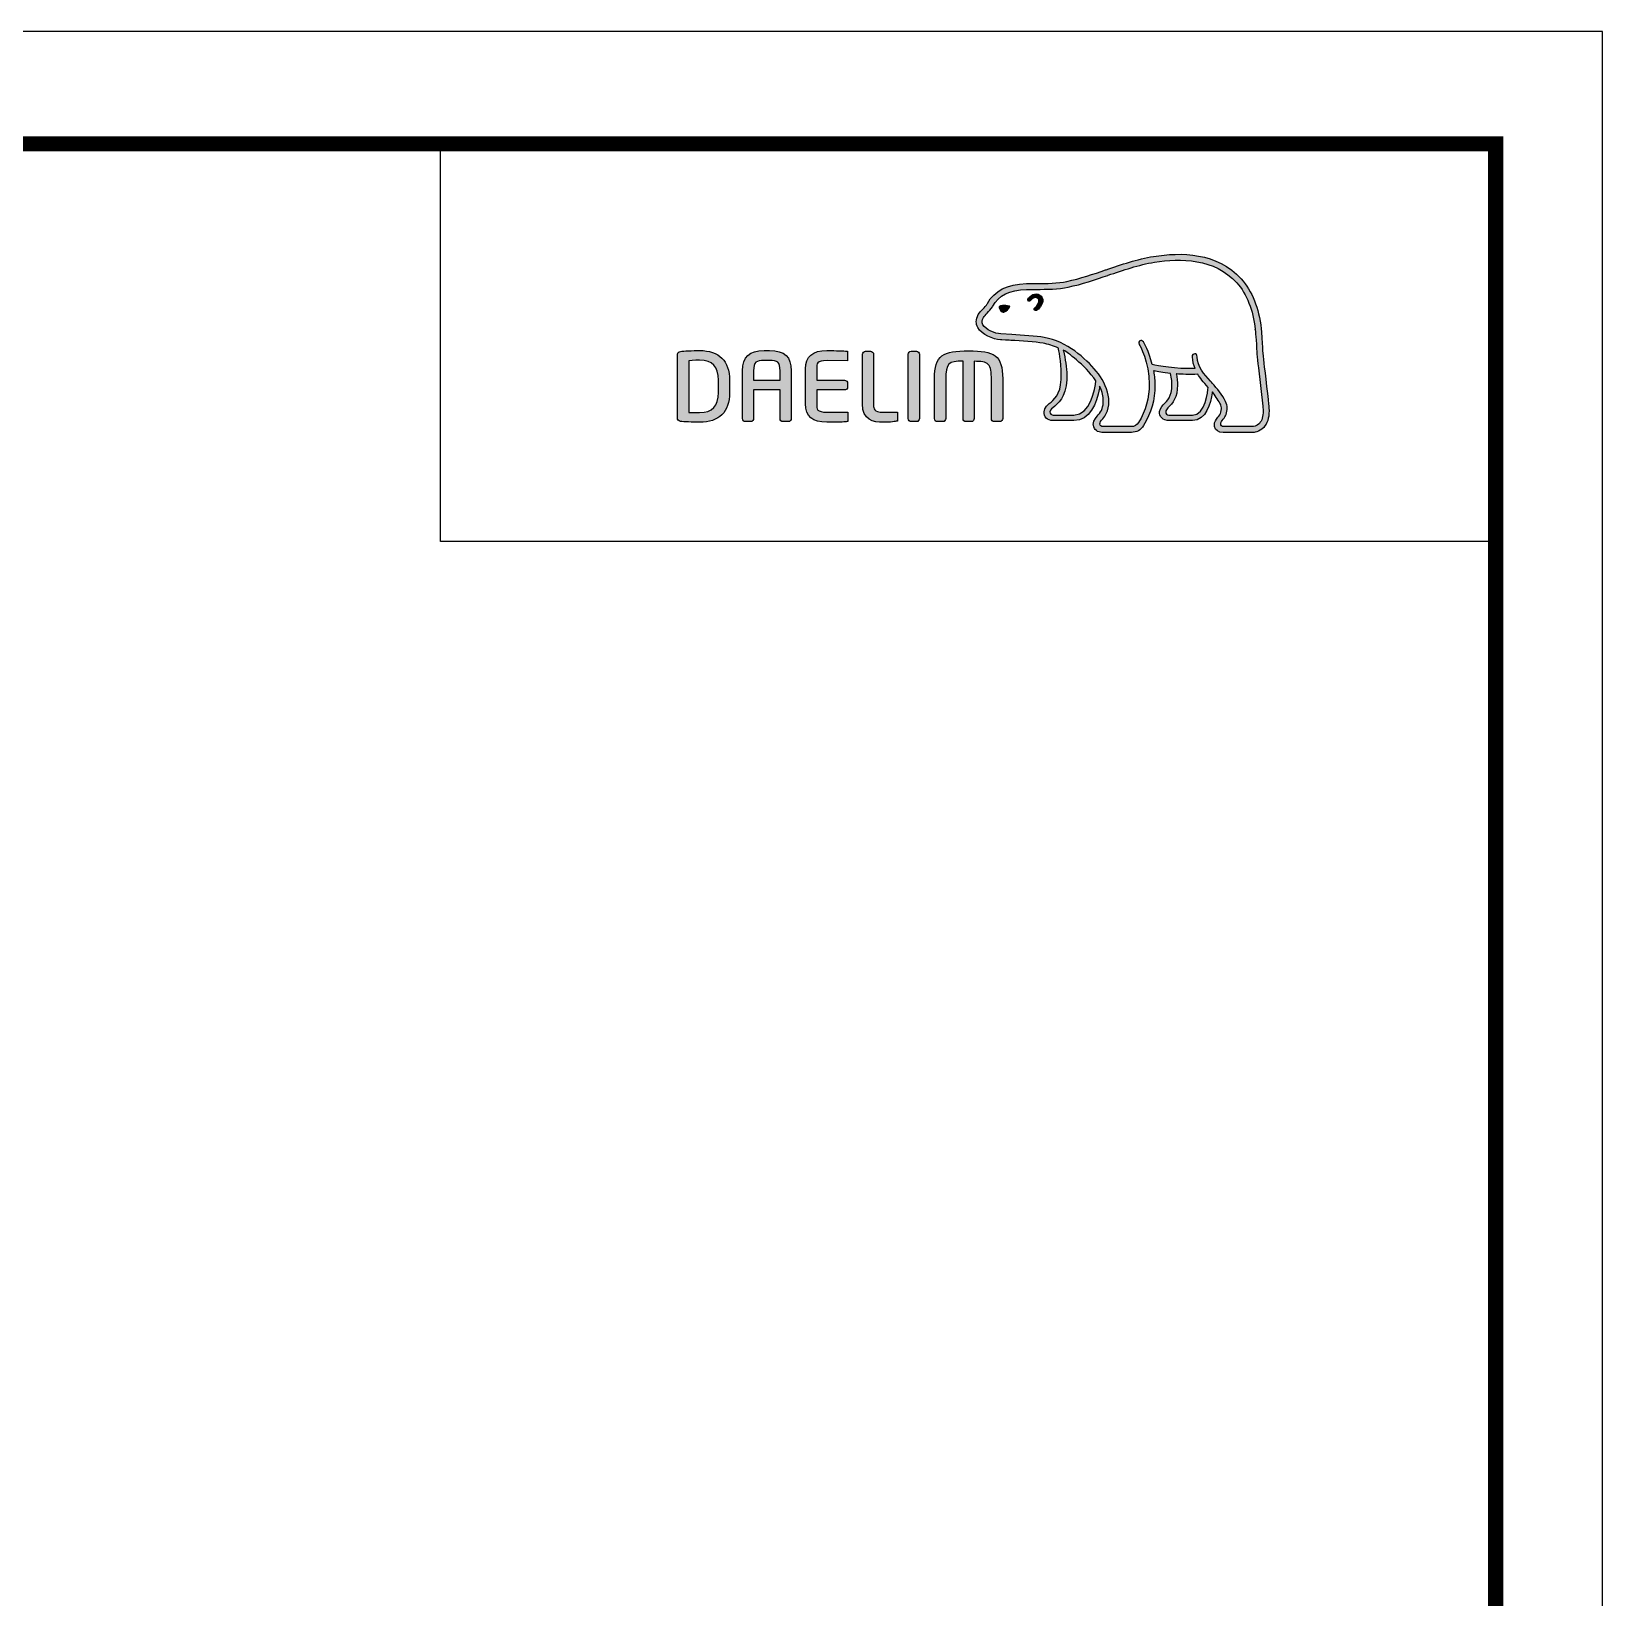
# Model space of a CAD drawing. Extents: x 0 to 3611, y 0 to 2646.
# Drawn here: x 2752 to 3611, y 1790 to 2646 of the extents above; entities that cross this region are included whole.
import ezdxf

# ---------------------------------------------------------------- set-up
doc = ezdxf.new("R2010")
doc.units = 0
doc.header["$LTSCALE"] = 10
doc.header["$MEASUREMENT"] = 0
doc.layers.get('0').update_dxf_attribs({"linetype": 'CONTINUOUS'})
doc.layers.add('레이어 1', color=7, linetype='CONTINUOUS')

msp = doc.modelspace()

# ---------------------------------------------------------------- hatches: boundary and pattern name
at = {"layer": '레이어 1'}
h = msp.add_hatch(color=5, dxfattribs=at)
h.dxf.hatch_style = 1
edge = h.paths.add_edge_path(flags=16)
edge.add_spline(control_points=[(3423.24, 2431.5), (3421.67, 2429.76), (3419.69, 2429.74), (3419.6, 2429.74), (3419.6, 2429.74), (3403.76, 2429.74), (3403.76, 2429.74), (3403.18, 2429.74), (3402.74, 2429.89), (3402.45, 2430.17), (3402.21, 2430.41), (3402.09, 2430.77), (3402.09, 2431.21), (3402.09, 2432.1), (3402.74, 2432.93), (3403.44, 2433.8), (3404.08, 2434.62), (3404.69, 2435.4), (3405.03, 2436.37), (3405.9, 2438.7), (3405.81, 2441.19), (3404.77, 2443.38), (3402.9, 2447.35), (3400.13, 2450.47), (3397.44, 2453.48), (3397.44, 2453.48), (3396.53, 2454.48), (3396.53, 2454.49), (3393.03, 2458.38), (3389.42, 2462.41), (3389.14, 2467.88), (3389.07, 2468.96), (3388.57, 2469.61), (3387.87, 2469.59), (3387.87, 2469.59), (3386.85, 2469.09), (3386.83, 2469.09), (3386.55, 2468.79), (3386.4, 2468.33), (3386.4, 2467.81), (3386.4, 2467.81), (3386.4, 2467.62), (3386.4, 2467.62), (3386.54, 2465.65), (3387.02, 2463.71), (3387.84, 2461.7), (3387.84, 2461.7), (3387.92, 2461.49), (3387.92, 2461.49), (3387.92, 2461.49), (3387.71, 2461.49), (3387.71, 2461.49), (3377.54, 2461.08), (3367.57, 2463), (3364.64, 2463.71), (3362.84, 2470.98), (3359.9, 2475.8), (3359.78, 2476.01), (3359.55, 2476.39), (3359.18, 2476.68), (3358.83, 2476.78), (3358.83, 2476.78), (3357.98, 2476.65), (3357.87, 2476.64), (3357.8, 2476.53), (3357.65, 2476.33), (3357.32, 2475.88), (3357.32, 2475.88), (3357.28, 2475.53), (3357.28, 2475.53), (3357.28, 2475.53), (3357.55, 2474.57), (3357.55, 2474.57), (3357.77, 2474.19), (3362.99, 2465.04), (3362.99, 2452.93), (3362.99, 2445.45), (3361.03, 2438.4), (3357.16, 2431.97), (3356.23, 2430.43), (3355.01, 2429.74), (3353.2, 2429.74), (3353.2, 2429.74), (3337.59, 2429.74), (3337.59, 2429.74), (3337.07, 2429.74), (3335.99, 2430.11), (3335.99, 2431.24), (3335.99, 2431.86), (3336.57, 2432.88), (3337.53, 2433.96), (3344.03, 2441.2), (3340.28, 2452.52), (3334.04, 2459.97), (3328.01, 2467.16), (3318.18, 2476.21), (3305.55, 2478.46), (3301.07, 2479.24), (3293.72, 2479.68), (3287.78, 2480.03), (3287.78, 2480.03), (3281.77, 2480.39), (3281.77, 2480.39), (3278.69, 2480.62), (3273.6, 2482.52), (3272.05, 2485.45), (3271.39, 2486.67), (3271.47, 2487.9), (3272.29, 2489.32), (3272.81, 2490.18), (3273.52, 2490.91), (3274.41, 2491.81), (3275.39, 2492.8), (3276.41, 2493.84), (3277.2, 2495.2), (3277.2, 2495.2), (3277.43, 2495.63), (3277.43, 2495.63), (3280.44, 2501.39), (3286.65, 2504.44), (3295.9, 2504.68), (3295.9, 2504.68), (3301.11, 2504.74), (3301.11, 2504.74), (3306.83, 2504.77), (3313.32, 2504.81), (3318.66, 2505.95), (3326.15, 2507.56), (3333.67, 2510.13), (3340.31, 2512.39), (3340.31, 2512.39), (3340.52, 2512.46), (3340.52, 2512.46), (3348.73, 2515.27), (3357.21, 2518.17), (3365.89, 2519.58), (3379.77, 2521.88), (3398.84, 2521.81), (3410.83, 2508.34), (3416.37, 2502.11), (3419.79, 2493.53), (3420.96, 2482.85), (3420.96, 2482.85), (3420.92, 2482.89), (3420.88, 2482.92), (3420.97, 2482.71), (3421.06, 2481.51), (3421.56, 2474.72), (3421.7, 2471.45), (3421.85, 2468.07), (3422.7, 2461.8), (3422.7, 2461.8), (3425.13, 2440.84), (3425.13, 2440.84), (3425.13, 2440.84), (3425.27, 2438.29), (3425.27, 2438.29), (3425.27, 2435.29), (3424.59, 2433), (3423.24, 2431.5)], knot_values=[0, 0, 0, 0, 1, 1, 1, 2, 2, 2, 3, 3, 3, 4, 4, 4, 5, 5, 5, 6, 6, 6, 7, 7, 7, 8, 8, 8, 9, 9, 9, 10, 10, 10, 11, 11, 11, 12, 12, 12, 13, 13, 13, 14, 14, 14, 15, 15, 15, 16, 16, 16, 17, 17, 17, 18, 18, 18, 19, 19, 19, 20, 20, 20, 21, 21, 21, 22, 22, 22, 23, 23, 23, 24, 24, 24, 25, 25, 25, 26, 26, 26, 27, 27, 27, 28, 28, 28, 29, 29, 29, 30, 30, 30, 31, 31, 31, 32, 32, 32, 33, 33, 33, 34, 34, 34, 35, 35, 35, 36, 36, 36, 37, 37, 37, 38, 38, 38, 39, 39, 39, 40, 40, 40, 41, 41, 41, 42, 42, 42, 43, 43, 43, 44, 44, 44, 45, 45, 45, 46, 46, 46, 47, 47, 47, 48, 48, 48, 49, 49, 49, 50, 50, 50, 51, 51, 51, 52, 52, 52, 53, 53, 53, 53], degree=3, periodic=0)
edge = h.paths.add_edge_path(flags=16)
edge.add_spline(control_points=[(3386.63, 2436.03), (3386.63, 2436.03), (3373.71, 2436.03), (3373.71, 2436.03), (3372.75, 2436.03), (3371.99, 2436.79), (3371.99, 2437.77), (3371.99, 2438.45), (3372.58, 2439.31), (3373.14, 2439.9), (3375.77, 2442.42), (3378.46, 2445.88), (3378.46, 2452.46), (3378.46, 2452.46), (3378.29, 2455.45), (3378.29, 2455.46), (3378.29, 2455.46), (3377.82, 2458.36), (3377.82, 2458.36), (3377.82, 2458.36), (3377.78, 2458.55), (3377.78, 2458.55), (3377.78, 2458.55), (3377.97, 2458.53), (3377.97, 2458.53), (3380.38, 2458.36), (3385.07, 2458.1), (3389.55, 2458.31), (3390.68, 2456.5), (3392.51, 2454.18), (3395.19, 2451.08), (3395.07, 2449.54), (3393.79, 2436.03), (3386.63, 2436.03)], knot_values=[0, 0, 0, 0, 1, 1, 1, 2, 2, 2, 3, 3, 3, 4, 4, 4, 5, 5, 5, 6, 6, 6, 7, 7, 7, 8, 8, 8, 9, 9, 9, 10, 10, 10, 11, 11, 11, 11], degree=3, periodic=0)
edge = h.paths.add_edge_path(flags=16)
edge.add_spline(control_points=[(3321.79, 2436.03), (3321.79, 2436.03), (3310.45, 2436.03), (3310.45, 2436.03), (3309.6, 2436.03), (3308.69, 2436.73), (3308.69, 2437.77), (3308.69, 2438.4), (3309.22, 2439.17), (3310.18, 2439.95), (3313.05, 2442.23), (3317.4, 2445.69), (3317.87, 2455.25), (3317.87, 2455.25), (3317.93, 2457.85), (3317.93, 2457.85), (3317.93, 2461.91), (3317, 2466.82), (3316.12, 2471.2), (3316.12, 2471.2), (3315.97, 2471.65), (3315.97, 2471.65), (3315.97, 2471.65), (3316.35, 2471.36), (3316.35, 2471.36), (3318.04, 2470.32), (3327.3, 2464.04), (3333.87, 2454.77), (3333.33, 2450.38), (3330.85, 2436.03), (3321.79, 2436.03)], knot_values=[0, 0, 0, 0, 1, 1, 1, 2, 2, 2, 3, 3, 3, 4, 4, 4, 5, 5, 5, 6, 6, 6, 7, 7, 7, 8, 8, 8, 9, 9, 9, 10, 10, 10, 10], degree=3, periodic=0)
edge = h.paths.add_edge_path()
edge.add_spline(control_points=[(3428.33, 2441.16), (3428.32, 2441.19), (3425.92, 2462.24), (3425.92, 2462.24), (3425.03, 2468.53), (3424.9, 2471.89), (3424.78, 2474.86), (3424.78, 2474.86), (3424.19, 2483.17), (3424.19, 2483.18), (3422.92, 2494.55), (3419.24, 2503.74), (3413.24, 2510.46), (3400.28, 2525.02), (3380.05, 2525.18), (3365.35, 2522.75), (3356.34, 2521.26), (3347.72, 2518.32), (3339.4, 2515.47), (3339.4, 2515.47), (3339.13, 2515.38), (3339.13, 2515.38), (3332.62, 2513.16), (3325.23, 2510.63), (3317.98, 2509.08), (3313, 2508.02), (3306.76, 2507.97), (3301.25, 2507.94), (3301.25, 2507.94), (3295.79, 2507.88), (3295.79, 2507.88), (3285.31, 2507.62), (3278.17, 2503.99), (3274.57, 2497.09), (3274.57, 2497.09), (3274.4, 2496.8), (3274.4, 2496.8), (3273.81, 2495.75), (3272.92, 2494.86), (3272.13, 2494.07), (3271.26, 2493.19), (3270.27, 2492.2), (3269.52, 2490.93), (3268.77, 2489.65), (3268.39, 2488.35), (3268.39, 2487.08), (3268.39, 2486.01), (3268.66, 2484.96), (3269.2, 2483.95), (3271.42, 2479.75), (3277.78, 2477.48), (3281.57, 2477.21), (3281.57, 2477.21), (3287.16, 2476.86), (3287.29, 2476.84), (3292.87, 2476.53), (3300.51, 2476.09), (3304.98, 2475.3), (3307.59, 2474.84), (3310.55, 2473.9), (3313.29, 2472.62), (3313.48, 2471.91), (3314.9, 2465.6), (3314.9, 2457.85), (3314.9, 2457.85), (3314.84, 2455.39), (3314.84, 2455.39), (3314.43, 2447.21), (3310.86, 2444.36), (3308.25, 2442.27), (3307.99, 2442.06), (3305.66, 2440.13), (3305.49, 2437.8), (3305.37, 2436.49), (3305.75, 2435.29), (3306.55, 2434.42), (3307.41, 2433.49), (3308.73, 2433.02), (3310.45, 2433.02), (3310.45, 2433.02), (3321.79, 2433.02), (3321.79, 2433.02), (3330.28, 2433.02), (3334.48, 2442.16), (3335.76, 2450.72), (3335.76, 2450.72), (3335.79, 2451.92), (3335.79, 2451.92), (3335.79, 2451.92), (3336.14, 2451.32), (3336.14, 2451.32), (3337.23, 2448.9), (3337.88, 2446), (3337.88, 2443.82), (3337.88, 2440.76), (3336.93, 2438.09), (3335.13, 2436.09), (3334.68, 2435.64), (3332.41, 2433.29), (3332.41, 2430.94), (3332.41, 2430.94), (3332.43, 2430.56), (3332.43, 2430.56), (3332.75, 2427.78), (3335, 2426.54), (3337.08, 2426.54), (3337.08, 2426.54), (3353.2, 2426.54), (3353.2, 2426.54), (3356.11, 2426.54), (3358.43, 2427.85), (3359.92, 2430.32), (3364.02, 2437.13), (3366.1, 2444.53), (3366.1, 2452.29), (3366.1, 2454.72), (3365.87, 2457.31), (3365.42, 2459.99), (3365.42, 2459.99), (3365.38, 2460.21), (3365.38, 2460.21), (3365.38, 2460.21), (3365.59, 2460.16), (3365.59, 2460.16), (3367.53, 2459.79), (3370.65, 2459.24), (3374.51, 2458.83), (3374.51, 2458.83), (3374.62, 2458.81), (3374.62, 2458.81), (3374.62, 2458.81), (3375.14, 2455.86), (3375.14, 2455.86), (3375.14, 2455.86), (3375.25, 2455.16), (3375.25, 2455.15), (3375.25, 2455.15), (3375.41, 2452.54), (3375.41, 2452.54), (3375.41, 2446.26), (3372.56, 2443.54), (3371.03, 2442.07), (3371, 2442.05), (3368.87, 2439.88), (3368.64, 2437.95), (3368.64, 2437.95), (3368.56, 2437.36), (3368.56, 2437.36), (3368.56, 2436.76), (3368.72, 2435.57), (3369.78, 2434.48), (3370.71, 2433.51), (3372.15, 2433.02), (3374.07, 2433.02), (3374.07, 2433.02), (3386.63, 2433.02), (3386.63, 2433.02), (3394.25, 2433.02), (3396.55, 2442.71), (3397.47, 2448.15), (3397.47, 2448.15), (3397.51, 2448.71), (3397.51, 2448.71), (3397.51, 2448.71), (3397.82, 2448.3), (3397.82, 2448.3), (3399.57, 2446.05), (3401.12, 2443.55), (3401.86, 2442), (3402.25, 2441.19), (3402.46, 2440.3), (3402.46, 2439.4), (3402.46, 2439.4), (3402.17, 2437.58), (3402.17, 2437.58), (3401.88, 2436.59), (3401.21, 2435.68), (3400.55, 2434.8), (3399.58, 2433.55), (3398.59, 2432.25), (3398.59, 2430.67), (3398.59, 2430.67), (3398.68, 2429.8), (3398.68, 2429.8), (3399.14, 2427.7), (3400.84, 2426.54), (3403.46, 2426.54), (3403.46, 2426.54), (3419.59, 2426.54), (3419.59, 2426.54), (3419.95, 2426.54), (3423.1, 2426.62), (3425.57, 2429.29), (3427.54, 2431.43), (3428.5, 2434.36), (3428.5, 2438.26), (3428.5, 2438.26), (3428.33, 2441.15), (3428.33, 2441.16)], knot_values=[0, 0, 0, 0, 1, 1, 1, 2, 2, 2, 3, 3, 3, 4, 4, 4, 5, 5, 5, 6, 6, 6, 7, 7, 7, 8, 8, 8, 9, 9, 9, 10, 10, 10, 11, 11, 11, 12, 12, 12, 13, 13, 13, 14, 14, 14, 15, 15, 15, 16, 16, 16, 17, 17, 17, 18, 18, 18, 19, 19, 19, 20, 20, 20, 21, 21, 21, 22, 22, 22, 23, 23, 23, 24, 24, 24, 25, 25, 25, 26, 26, 26, 27, 27, 27, 28, 28, 28, 29, 29, 29, 30, 30, 30, 31, 31, 31, 32, 32, 32, 33, 33, 33, 34, 34, 34, 35, 35, 35, 36, 36, 36, 37, 37, 37, 38, 38, 38, 39, 39, 39, 40, 40, 40, 41, 41, 41, 42, 42, 42, 43, 43, 43, 44, 44, 44, 45, 45, 45, 46, 46, 46, 47, 47, 47, 48, 48, 48, 49, 49, 49, 50, 50, 50, 51, 51, 51, 52, 52, 52, 53, 53, 53, 54, 54, 54, 55, 55, 55, 56, 56, 56, 57, 57, 57, 58, 58, 58, 59, 59, 59, 60, 60, 60, 61, 61, 61, 62, 62, 62, 63, 63, 63, 64, 64, 64, 65, 65, 65, 66, 66, 66, 66], degree=3, periodic=0)
edge = h.paths.add_edge_path(flags=0)
edge.add_spline(control_points=[(3281.3, 2495.6), (3281.3, 2495.6), (3283.64, 2496.66), (3286.55, 2495.54), (3286.55, 2495.54), (3286.91, 2495.39), (3286.44, 2494.72), (3285.03, 2492.82), (3283.63, 2492.41), (3283.63, 2492.41), (3283.63, 2492.41), (3282.62, 2492.05), (3282.05, 2492.74), (3280.9, 2494.09), (3280.87, 2494.87), (3280.87, 2494.87), (3280.87, 2494.87), (3280.75, 2495.46), (3281.3, 2495.6)], knot_values=[0, 0, 0, 0, 1, 1, 1, 2, 2, 2, 3, 3, 3, 4, 4, 4, 5, 5, 5, 6, 6, 6, 6], degree=3, periodic=0)
edge = h.paths.add_edge_path(flags=0)
edge.add_spline(control_points=[(3296.78, 2499.92), (3296.43, 2499.53), (3296.41, 2498.9), (3296.78, 2498.56), (3297.15, 2498.23), (3297.77, 2498.32), (3298.12, 2498.7), (3298.31, 2498.9), (3300.24, 2501.18), (3301.9, 2500.01), (3302.51, 2499.58), (3302.76, 2498.96), (3302.67, 2498.16), (3302.53, 2496.88), (3301.41, 2495.42), (3300.64, 2494.92), (3300.2, 2494.66), (3299.91, 2494.09), (3300.12, 2493.63), (3300.33, 2493.17), (3300.91, 2493.04), (3301.37, 2493.25), (3302.77, 2493.92), (3304.52, 2496.14), (3304.76, 2498.21), (3304.92, 2499.66), (3304.27, 2500.84), (3303.12, 2501.63), (3300.64, 2503.39), (3297.82, 2501.04), (3296.78, 2499.92)], knot_values=[0, 0, 0, 0, 1, 1, 1, 2, 2, 2, 3, 3, 3, 4, 4, 4, 5, 5, 5, 6, 6, 6, 7, 7, 7, 8, 8, 8, 9, 9, 9, 10, 10, 10, 10], degree=3, periodic=0)
edge = h.paths.add_edge_path(flags=0)
edge.add_spline(control_points=[(3296.47, 2498.2), (3296.47, 2498.2), (3296.47, 2498.2), (3296.47, 2498.2), (3296.47, 2498.2), (3296.47, 2498.2), (3296.47, 2498.2)], knot_values=[0, 0, 0, 0, 1, 1, 1, 2, 2, 2, 2], degree=3, periodic=0)
h = msp.add_hatch(color=5, dxfattribs=at)
h.dxf.hatch_style = 2
edge = h.paths.add_edge_path()
edge.add_spline(control_points=[(3296.78, 2499.92), (3296.43, 2499.53), (3296.41, 2498.9), (3296.78, 2498.56), (3297.15, 2498.23), (3297.77, 2498.32), (3298.12, 2498.7), (3298.31, 2498.9), (3300.24, 2501.18), (3301.9, 2500.01), (3302.51, 2499.58), (3302.76, 2498.96), (3302.67, 2498.16), (3302.53, 2496.88), (3301.41, 2495.42), (3300.64, 2494.92), (3300.2, 2494.66), (3299.91, 2494.09), (3300.12, 2493.63), (3300.33, 2493.17), (3300.91, 2493.04), (3301.37, 2493.25), (3302.77, 2493.92), (3304.52, 2496.14), (3304.76, 2498.21), (3304.92, 2499.66), (3304.27, 2500.84), (3303.12, 2501.63), (3300.64, 2503.39), (3297.82, 2501.04), (3296.78, 2499.92)], knot_values=[0, 0, 0, 0, 1, 1, 1, 2, 2, 2, 3, 3, 3, 4, 4, 4, 5, 5, 5, 6, 6, 6, 7, 7, 7, 8, 8, 8, 9, 9, 9, 10, 10, 10, 10], degree=3, periodic=0)
h = msp.add_hatch(color=5, dxfattribs=at)
h.dxf.hatch_style = 2
edge = h.paths.add_edge_path()
edge.add_spline(control_points=[(3281.3, 2495.6), (3281.3, 2495.6), (3283.64, 2496.66), (3286.55, 2495.54), (3286.55, 2495.54), (3286.91, 2495.39), (3286.44, 2494.72), (3285.03, 2492.82), (3283.63, 2492.41), (3283.63, 2492.41), (3283.63, 2492.41), (3282.62, 2492.05), (3282.05, 2492.74), (3280.9, 2494.09), (3280.87, 2494.87), (3280.87, 2494.87), (3280.87, 2494.87), (3280.75, 2495.46), (3281.3, 2495.6)], knot_values=[0, 0, 0, 0, 1, 1, 1, 2, 2, 2, 3, 3, 3, 4, 4, 4, 5, 5, 5, 6, 6, 6, 6], degree=3, periodic=0)
h = msp.add_hatch(color=5, dxfattribs=at)
h.dxf.hatch_style = 2
edge = h.paths.add_edge_path()
edge.add_spline(control_points=[(3127.38, 2448.34), (3127.38, 2440.98), (3124.02, 2437.4), (3117.11, 2437.4), (3117.11, 2437.4), (3112.38, 2437.49), (3111.15, 2437.51), (3111.15, 2437.51), (3111.15, 2465.73), (3111.15, 2465.73), (3113.6, 2465.97), (3117.08, 2466.01), (3117.11, 2466.01), (3124.21, 2466.01), (3127.38, 2462.64), (3127.38, 2455.08), (3127.38, 2455.08), (3127.38, 2448.34), (3127.38, 2448.34)], knot_values=[0, 0, 0, 0, 1, 1, 1, 2, 2, 2, 3, 3, 3, 4, 4, 4, 5, 5, 5, 6, 6, 6, 6], degree=3, periodic=0)
edge = h.paths.add_edge_path()
edge.add_spline(control_points=[(3117.11, 2471.31), (3113.27, 2471.31), (3108.29, 2471.08), (3106.66, 2470.81), (3105.64, 2470.64), (3104.99, 2469.88), (3104.99, 2468.87), (3104.99, 2468.87), (3104.99, 2434.54), (3104.99, 2434.54), (3104.99, 2433.49), (3105.65, 2432.74), (3106.71, 2432.6), (3108.25, 2432.34), (3113.22, 2432.1), (3117.11, 2432.1), (3127.82, 2432.1), (3133.48, 2437.72), (3133.48, 2448.34), (3133.48, 2448.34), (3133.48, 2455.08), (3133.48, 2455.08), (3133.48, 2465.7), (3127.82, 2471.31), (3117.11, 2471.31)], knot_values=[0, 0, 0, 0, 1, 1, 1, 2, 2, 2, 3, 3, 3, 4, 4, 4, 5, 5, 5, 6, 6, 6, 7, 7, 7, 8, 8, 8, 8], degree=3, periodic=0)
h = msp.add_hatch(color=5, dxfattribs=at)
h.dxf.hatch_style = 2
edge = h.paths.add_edge_path()
edge.add_spline(control_points=[(3161.11, 2455.12), (3161.11, 2455.12), (3146.66, 2455.12), (3146.66, 2455.12), (3146.66, 2455.66), (3146.66, 2460.27), (3146.66, 2460.27), (3146.66, 2465.09), (3148.09, 2465.91), (3152.39, 2465.91), (3152.39, 2465.91), (3155.38, 2465.91), (3155.38, 2465.91), (3159.68, 2465.91), (3161.11, 2465.09), (3161.11, 2460.27), (3161.11, 2460.27), (3161.11, 2455.66), (3161.11, 2455.12)], knot_values=[0, 0, 0, 0, 1, 1, 1, 2, 2, 2, 3, 3, 3, 4, 4, 4, 5, 5, 5, 6, 6, 6, 6], degree=3, periodic=0)
edge = h.paths.add_edge_path()
edge.add_spline(control_points=[(3155.38, 2471.31), (3155.38, 2471.31), (3152.39, 2471.31), (3152.39, 2471.31), (3144.21, 2471.31), (3140.56, 2467.91), (3140.56, 2460.27), (3140.56, 2460.27), (3140.56, 2434.15), (3140.56, 2434.15), (3140.56, 2433.23), (3141.3, 2432.45), (3142.18, 2432.45), (3142.18, 2432.45), (3145.04, 2432.45), (3145.04, 2432.45), (3146.06, 2432.45), (3146.66, 2433.31), (3146.66, 2434.15), (3146.66, 2434.15), (3146.66, 2449.16), (3146.66, 2449.75), (3146.66, 2449.75), (3161.11, 2449.75), (3161.11, 2449.75), (3161.11, 2449.16), (3161.11, 2434.15), (3161.11, 2434.15), (3161.11, 2433.21), (3161.84, 2432.45), (3162.75, 2432.45), (3162.75, 2432.45), (3165.58, 2432.45), (3165.58, 2432.45), (3166.57, 2432.45), (3167.23, 2433.33), (3167.23, 2434.15), (3167.23, 2434.15), (3167.23, 2460.27), (3167.23, 2460.27), (3167.23, 2467.91), (3163.58, 2471.31), (3155.38, 2471.31)], knot_values=[0, 0, 0, 0, 1, 1, 1, 2, 2, 2, 3, 3, 3, 4, 4, 4, 5, 5, 5, 6, 6, 6, 7, 7, 7, 8, 8, 8, 9, 9, 9, 10, 10, 10, 11, 11, 11, 12, 12, 12, 13, 13, 13, 14, 14, 14, 14], degree=3, periodic=0)
h = msp.add_hatch(color=5, dxfattribs=at)
h.dxf.hatch_style = 2
edge = h.paths.add_edge_path()
edge.add_spline(control_points=[(3174.99, 2461.33), (3174.99, 2461.33), (3174.99, 2442.1), (3174.99, 2442.1), (3174.99, 2435.37), (3178.84, 2432.1), (3186.74, 2432.1), (3190.23, 2432.1), (3194.98, 2432.17), (3196.88, 2432.35), (3196.86, 2432.35), (3197.8, 2432.44), (3197.8, 2432.44), (3197.8, 2432.44), (3198.08, 2432.46), (3198.08, 2432.46), (3198.08, 2432.46), (3198.08, 2437.61), (3198.08, 2437.61), (3198.08, 2437.61), (3186.79, 2437.61), (3186.79, 2437.61), (3181.13, 2437.61), (3181.13, 2439.21), (3181.13, 2442.1), (3181.13, 2442.1), (3181.13, 2449.23), (3181.13, 2449.78), (3181.71, 2449.78), (3196.31, 2449.78), (3196.31, 2449.78), (3197.26, 2449.78), (3198.04, 2450.54), (3198.04, 2451.47), (3198.04, 2451.47), (3198.04, 2453.38), (3198.04, 2453.38), (3198.04, 2454.32), (3197.26, 2455.08), (3196.31, 2455.08), (3196.31, 2455.08), (3181.71, 2455.08), (3181.13, 2455.08), (3181.13, 2455.64), (3181.13, 2461.33), (3181.13, 2461.33), (3181.13, 2464.22), (3181.13, 2465.81), (3186.79, 2465.81), (3186.79, 2465.81), (3198.07, 2465.77), (3198.07, 2465.77), (3198.07, 2465.77), (3198.07, 2470.88), (3198.07, 2470.88), (3198.07, 2470.88), (3196.88, 2471.01), (3196.88, 2471.01), (3194.66, 2471.21), (3189.56, 2471.31), (3186.74, 2471.31), (3178.84, 2471.31), (3174.99, 2468.05), (3174.99, 2461.33)], knot_values=[0, 0, 0, 0, 1, 1, 1, 2, 2, 2, 3, 3, 3, 4, 4, 4, 5, 5, 5, 6, 6, 6, 7, 7, 7, 8, 8, 8, 9, 9, 9, 10, 10, 10, 11, 11, 11, 12, 12, 12, 13, 13, 13, 14, 14, 14, 15, 15, 15, 16, 16, 16, 17, 17, 17, 18, 18, 18, 19, 19, 19, 20, 20, 20, 21, 21, 21, 21], degree=3, periodic=0)
h = msp.add_hatch(color=5, dxfattribs=at)
h.dxf.hatch_style = 2
edge = h.paths.add_edge_path()
edge.add_spline(control_points=[(3207.88, 2470.96), (3206.94, 2470.96), (3206.14, 2470.18), (3206.14, 2469.26), (3206.14, 2469.26), (3206.14, 2442.1), (3206.14, 2442.1), (3206.14, 2433.24), (3212.18, 2432.1), (3217.44, 2432.1), (3221.3, 2432.1), (3222.29, 2432.27), (3223.44, 2432.46), (3223.44, 2432.46), (3224.1, 2432.56), (3224.1, 2432.56), (3224.09, 2432.56), (3224.98, 2432.67), (3224.98, 2432.67), (3224.98, 2432.67), (3225.25, 2432.71), (3225.25, 2432.71), (3225.25, 2432.71), (3225.25, 2437.61), (3225.25, 2437.61), (3225.25, 2437.61), (3217.5, 2437.61), (3217.5, 2437.61), (3212.26, 2437.61), (3212.26, 2439.59), (3212.26, 2441.51), (3212.26, 2441.51), (3212.26, 2469.26), (3212.26, 2469.26), (3212.26, 2470.18), (3211.46, 2470.96), (3210.52, 2470.96), (3210.52, 2470.96), (3207.88, 2470.96), (3207.88, 2470.96)], knot_values=[0, 0, 0, 0, 1, 1, 1, 2, 2, 2, 3, 3, 3, 4, 4, 4, 5, 5, 5, 6, 6, 6, 7, 7, 7, 8, 8, 8, 9, 9, 9, 10, 10, 10, 11, 11, 11, 12, 12, 12, 13, 13, 13, 13], degree=3, periodic=0)
h = msp.add_hatch(color=5, dxfattribs=at)
h.dxf.hatch_style = 2
edge = h.paths.add_edge_path()
edge.add_spline(control_points=[(3232.83, 2470.96), (3231.81, 2470.96), (3231.2, 2470.12), (3231.2, 2469.31), (3231.2, 2469.31), (3231.2, 2434.15), (3231.2, 2434.15), (3231.2, 2433.21), (3231.93, 2432.45), (3232.83, 2432.45), (3232.83, 2432.45), (3235.68, 2432.45), (3235.68, 2432.45), (3236.7, 2432.45), (3237.31, 2433.31), (3237.31, 2434.15), (3237.31, 2434.15), (3237.31, 2469.31), (3237.31, 2469.31), (3237.31, 2470.24), (3236.6, 2470.96), (3235.68, 2470.96), (3235.68, 2470.96), (3232.83, 2470.96), (3232.83, 2470.96)], knot_values=[0, 0, 0, 0, 1, 1, 1, 2, 2, 2, 3, 3, 3, 4, 4, 4, 5, 5, 5, 6, 6, 6, 7, 7, 7, 8, 8, 8, 8], degree=3, periodic=0)
h = msp.add_hatch(color=5, dxfattribs=at)
h.dxf.hatch_style = 2
edge = h.paths.add_edge_path()
edge.add_spline(control_points=[(3245.53, 2455.79), (3245.53, 2455.79), (3245.53, 2434.15), (3245.53, 2434.15), (3245.53, 2433.21), (3246.27, 2432.45), (3247.17, 2432.45), (3247.17, 2432.45), (3250.07, 2432.45), (3250.07, 2432.45), (3251.09, 2432.45), (3251.7, 2433.31), (3251.7, 2434.15), (3251.7, 2434.15), (3251.7, 2455.25), (3251.7, 2455.25), (3251.7, 2464.56), (3253.28, 2465.46), (3261.15, 2465.49), (3261.15, 2464.91), (3261.15, 2434.15), (3261.15, 2434.15), (3261.15, 2433.18), (3261.85, 2432.45), (3262.77, 2432.45), (3262.77, 2432.45), (3265.62, 2432.45), (3265.62, 2432.45), (3266.63, 2432.45), (3267.24, 2433.31), (3267.24, 2434.15), (3267.24, 2434.15), (3267.24, 2464.82), (3267.24, 2465.43), (3270.93, 2465.41), (3273.51, 2465.11), (3274.91, 2463.71), (3276.39, 2462.24), (3276.68, 2459.49), (3276.68, 2455.25), (3276.68, 2455.25), (3276.68, 2434.15), (3276.68, 2434.15), (3276.68, 2433.23), (3277.43, 2432.45), (3278.32, 2432.45), (3278.32, 2432.45), (3281.23, 2432.45), (3281.23, 2432.45), (3282.23, 2432.45), (3282.86, 2433.33), (3282.86, 2434.15), (3282.86, 2434.15), (3282.86, 2455.79), (3282.86, 2455.79), (3282.86, 2468.9), (3278.21, 2471.13), (3264.23, 2471.13), (3250.2, 2471.13), (3245.53, 2468.9), (3245.53, 2455.79)], knot_values=[0, 0, 0, 0, 1, 1, 1, 2, 2, 2, 3, 3, 3, 4, 4, 4, 5, 5, 5, 6, 6, 6, 7, 7, 7, 8, 8, 8, 9, 9, 9, 10, 10, 10, 11, 11, 11, 12, 12, 12, 13, 13, 13, 14, 14, 14, 15, 15, 15, 16, 16, 16, 17, 17, 17, 18, 18, 18, 19, 19, 19, 20, 20, 20, 20], degree=3, periodic=0)

# ---------------------------------------------------------------- linework, layer by layer
at = {"color": 5, "ltscale": 0.5}
msp.add_line((2975.37, 2366.97), (2975.37, 2584.33), dxfattribs=at)
at = {"color": 5}
msp.add_line((3321.29, 2433.02), (3321.29, 2433.02), dxfattribs=at)
at = {"color": 5, "ltscale": 40}
msp.add_line((3552.46, 2366.97), (2975.37, 2366.97), dxfattribs=at)
at = {"ltscale": 0.5}
msp.add_lwpolyline([(0, 0), (3610.88, 0), (3610.88, 2645.76), (0, 2645.76)], close=True, dxfattribs=at)
at = {"color": 5, "linetype": 'ByBlock', "lineweight": 200, "const_width": 8.32}
msp.add_lwpolyline([(58.06, 113.29), (3552.46, 113.29), (3552.46, 2584.33), (58.06, 2584.33)], close=True, dxfattribs=at)
at = {"layer": '레이어 1', "color": 5}
for points, knots in [([(3428.33, 2441.16), (3428.32, 2441.19), (3425.92, 2462.24), (3425.92, 2462.24), (3425.03, 2468.53), (3424.9, 2471.89), (3424.78, 2474.86), (3424.78, 2474.86), (3424.19, 2483.17), (3424.19, 2483.18), (3422.92, 2494.55), (3419.24, 2503.74), (3413.24, 2510.46), (3400.28, 2525.02), (3380.05, 2525.18), (3365.35, 2522.75), (3356.34, 2521.26), (3347.72, 2518.32), (3339.4, 2515.47), (3339.4, 2515.47), (3339.13, 2515.38), (3339.13, 2515.38), (3332.62, 2513.16), (3325.23, 2510.63), (3317.98, 2509.08), (3313, 2508.02), (3306.76, 2507.97), (3301.25, 2507.94), (3301.25, 2507.94), (3295.79, 2507.88), (3295.79, 2507.88), (3285.31, 2507.62), (3278.17, 2503.99), (3274.57, 2497.09), (3274.57, 2497.09), (3274.4, 2496.8), (3274.4, 2496.8), (3273.81, 2495.75), (3272.92, 2494.86), (3272.13, 2494.07), (3271.26, 2493.19), (3270.27, 2492.2), (3269.52, 2490.93), (3268.77, 2489.65), (3268.39, 2488.35), (3268.39, 2487.08), (3268.39, 2486.01), (3268.66, 2484.96), (3269.2, 2483.95), (3271.42, 2479.75), (3277.78, 2477.48), (3281.57, 2477.21), (3281.57, 2477.21), (3287.16, 2476.86), (3287.29, 2476.84), (3292.87, 2476.53), (3300.51, 2476.09), (3304.98, 2475.3), (3307.59, 2474.84), (3310.55, 2473.9), (3313.29, 2472.62), (3313.48, 2471.91), (3314.9, 2465.6), (3314.9, 2457.85), (3314.9, 2457.85), (3314.84, 2455.39), (3314.84, 2455.39), (3314.43, 2447.21), (3310.86, 2444.36), (3308.25, 2442.27), (3307.99, 2442.06), (3305.66, 2440.13), (3305.49, 2437.8), (3305.37, 2436.49), (3305.75, 2435.29), (3306.55, 2434.42), (3307.41, 2433.49), (3308.73, 2433.02), (3310.45, 2433.02), (3310.45, 2433.02), (3321.79, 2433.02), (3321.79, 2433.02), (3330.28, 2433.02), (3334.48, 2442.16), (3335.76, 2450.72), (3335.76, 2450.72), (3335.79, 2451.92), (3335.79, 2451.92), (3335.79, 2451.92), (3336.14, 2451.32), (3336.14, 2451.32), (3337.23, 2448.9), (3337.88, 2446), (3337.88, 2443.82), (3337.88, 2440.76), (3336.93, 2438.09), (3335.13, 2436.09), (3334.68, 2435.64), (3332.41, 2433.29), (3332.41, 2430.94), (3332.41, 2430.94), (3332.43, 2430.56), (3332.43, 2430.56), (3332.75, 2427.78), (3335, 2426.54), (3337.08, 2426.54), (3337.08, 2426.54), (3353.2, 2426.54), (3353.2, 2426.54), (3356.11, 2426.54), (3358.43, 2427.85), (3359.92, 2430.32), (3364.02, 2437.13), (3366.1, 2444.53), (3366.1, 2452.29), (3366.1, 2454.72), (3365.87, 2457.31), (3365.42, 2459.99), (3365.42, 2459.99), (3365.38, 2460.21), (3365.38, 2460.21), (3365.38, 2460.21), (3365.59, 2460.16), (3365.59, 2460.16), (3367.53, 2459.79), (3370.65, 2459.24), (3374.51, 2458.83), (3374.51, 2458.83), (3374.62, 2458.81), (3374.62, 2458.81), (3374.62, 2458.81), (3375.14, 2455.86), (3375.14, 2455.86), (3375.14, 2455.86), (3375.25, 2455.16), (3375.25, 2455.15), (3375.25, 2455.15), (3375.41, 2452.54), (3375.41, 2452.54), (3375.41, 2446.26), (3372.56, 2443.54), (3371.03, 2442.07), (3371, 2442.05), (3368.87, 2439.88), (3368.64, 2437.95), (3368.64, 2437.95), (3368.56, 2437.36), (3368.56, 2437.36), (3368.56, 2436.76), (3368.72, 2435.57), (3369.78, 2434.48), (3370.71, 2433.51), (3372.15, 2433.02), (3374.07, 2433.02), (3374.07, 2433.02), (3386.63, 2433.02), (3386.63, 2433.02), (3394.25, 2433.02), (3396.55, 2442.71), (3397.47, 2448.15), (3397.47, 2448.15), (3397.51, 2448.71), (3397.51, 2448.71), (3397.51, 2448.71), (3397.82, 2448.3), (3397.82, 2448.3), (3399.57, 2446.05), (3401.12, 2443.55), (3401.86, 2442), (3402.25, 2441.19), (3402.46, 2440.3), (3402.46, 2439.4), (3402.46, 2439.4), (3402.17, 2437.58), (3402.17, 2437.58), (3401.88, 2436.59), (3401.21, 2435.68), (3400.55, 2434.8), (3399.58, 2433.55), (3398.59, 2432.25), (3398.59, 2430.67), (3398.59, 2430.67), (3398.68, 2429.8), (3398.68, 2429.8), (3399.14, 2427.7), (3400.84, 2426.54), (3403.46, 2426.54), (3403.46, 2426.54), (3419.59, 2426.54), (3419.59, 2426.54), (3419.95, 2426.54), (3423.1, 2426.62), (3425.57, 2429.29), (3427.54, 2431.43), (3428.5, 2434.36), (3428.5, 2438.26), (3428.5, 2438.26), (3428.33, 2441.15), (3428.33, 2441.16)], [0, 0, 0, 0, 1, 1, 1, 2, 2, 2, 3, 3, 3, 4, 4, 4, 5, 5, 5, 6, 6, 6, 7, 7, 7, 8, 8, 8, 9, 9, 9, 10, 10, 10, 11, 11, 11, 12, 12, 12, 13, 13, 13, 14, 14, 14, 15, 15, 15, 16, 16, 16, 17, 17, 17, 18, 18, 18, 19, 19, 19, 20, 20, 20, 21, 21, 21, 22, 22, 22, 23, 23, 23, 24, 24, 24, 25, 25, 25, 26, 26, 26, 27, 27, 27, 28, 28, 28, 29, 29, 29, 30, 30, 30, 31, 31, 31, 32, 32, 32, 33, 33, 33, 34, 34, 34, 35, 35, 35, 36, 36, 36, 37, 37, 37, 38, 38, 38, 39, 39, 39, 40, 40, 40, 41, 41, 41, 42, 42, 42, 43, 43, 43, 44, 44, 44, 45, 45, 45, 46, 46, 46, 47, 47, 47, 48, 48, 48, 49, 49, 49, 50, 50, 50, 51, 51, 51, 52, 52, 52, 53, 53, 53, 54, 54, 54, 55, 55, 55, 56, 56, 56, 57, 57, 57, 58, 58, 58, 59, 59, 59, 60, 60, 60, 61, 61, 61, 62, 62, 62, 63, 63, 63, 64, 64, 64, 65, 65, 65, 66, 66, 66, 66]), ([(3296.78, 2499.92), (3296.43, 2499.53), (3296.41, 2498.9), (3296.78, 2498.56), (3297.15, 2498.23), (3297.77, 2498.32), (3298.12, 2498.7), (3298.31, 2498.9), (3300.24, 2501.18), (3301.9, 2500.01), (3302.51, 2499.58), (3302.76, 2498.96), (3302.67, 2498.16), (3302.53, 2496.88), (3301.41, 2495.42), (3300.64, 2494.92), (3300.2, 2494.66), (3299.91, 2494.09), (3300.12, 2493.63), (3300.33, 2493.17), (3300.91, 2493.04), (3301.37, 2493.25), (3302.77, 2493.92), (3304.52, 2496.14), (3304.76, 2498.21), (3304.92, 2499.66), (3304.27, 2500.84), (3303.12, 2501.63), (3300.64, 2503.39), (3297.82, 2501.04), (3296.78, 2499.92)], [0, 0, 0, 0, 1, 1, 1, 2, 2, 2, 3, 3, 3, 4, 4, 4, 5, 5, 5, 6, 6, 6, 7, 7, 7, 8, 8, 8, 9, 9, 9, 10, 10, 10, 10]), ([(3281.3, 2495.6), (3281.3, 2495.6), (3283.64, 2496.66), (3286.55, 2495.54), (3286.55, 2495.54), (3286.91, 2495.39), (3286.44, 2494.72), (3285.03, 2492.82), (3283.63, 2492.41), (3283.63, 2492.41), (3283.63, 2492.41), (3282.62, 2492.05), (3282.05, 2492.74), (3280.9, 2494.09), (3280.87, 2494.87), (3280.87, 2494.87), (3280.87, 2494.87), (3280.75, 2495.46), (3281.3, 2495.6)], [0, 0, 0, 0, 1, 1, 1, 2, 2, 2, 3, 3, 3, 4, 4, 4, 5, 5, 5, 6, 6, 6, 6]), ([(3296.47, 2498.2), (3296.47, 2498.2), (3296.47, 2498.2), (3296.47, 2498.2), (3296.47, 2498.2), (3296.47, 2498.2), (3296.47, 2498.2)], [0, 0, 0, 0, 1, 1, 1, 2, 2, 2, 2]), ([(3357.55, 2474.57), (3357.77, 2474.19), (3362.99, 2465.04), (3362.99, 2452.93), (3362.99, 2445.45), (3361.03, 2438.4), (3357.16, 2431.97)], [24, 24, 24, 24, 25, 25, 25, 26, 26, 26, 26]), ([(3117.11, 2471.31), (3113.27, 2471.31), (3108.29, 2471.08), (3106.66, 2470.81), (3105.64, 2470.64), (3104.99, 2469.88), (3104.99, 2468.87), (3104.99, 2468.87), (3104.99, 2434.54), (3104.99, 2434.54), (3104.99, 2433.49), (3105.65, 2432.74), (3106.71, 2432.6), (3108.25, 2432.34), (3113.22, 2432.1), (3117.11, 2432.1), (3127.82, 2432.1), (3133.48, 2437.72), (3133.48, 2448.34), (3133.48, 2448.34), (3133.48, 2455.08), (3133.48, 2455.08), (3133.48, 2465.7), (3127.82, 2471.31), (3117.11, 2471.31)], [0, 0, 0, 0, 1, 1, 1, 2, 2, 2, 3, 3, 3, 4, 4, 4, 5, 5, 5, 6, 6, 6, 7, 7, 7, 8, 8, 8, 8]), ([(3127.38, 2448.34), (3127.38, 2440.98), (3124.02, 2437.4), (3117.11, 2437.4), (3117.11, 2437.4), (3112.38, 2437.49), (3111.15, 2437.51), (3111.15, 2437.51), (3111.15, 2465.73), (3111.15, 2465.73), (3113.6, 2465.97), (3117.08, 2466.01), (3117.11, 2466.01), (3124.21, 2466.01), (3127.38, 2462.64), (3127.38, 2455.08), (3127.38, 2455.08), (3127.38, 2448.34), (3127.38, 2448.34)], [0, 0, 0, 0, 1, 1, 1, 2, 2, 2, 3, 3, 3, 4, 4, 4, 5, 5, 5, 6, 6, 6, 6]), ([(3155.38, 2471.31), (3155.38, 2471.31), (3152.39, 2471.31), (3152.39, 2471.31), (3144.21, 2471.31), (3140.56, 2467.91), (3140.56, 2460.27), (3140.56, 2460.27), (3140.56, 2434.15), (3140.56, 2434.15), (3140.56, 2433.23), (3141.3, 2432.45), (3142.18, 2432.45), (3142.18, 2432.45), (3145.04, 2432.45), (3145.04, 2432.45), (3146.06, 2432.45), (3146.66, 2433.31), (3146.66, 2434.15), (3146.66, 2434.15), (3146.66, 2449.16), (3146.66, 2449.75), (3146.66, 2449.75), (3161.11, 2449.75), (3161.11, 2449.75), (3161.11, 2449.16), (3161.11, 2434.15), (3161.11, 2434.15), (3161.11, 2433.21), (3161.84, 2432.45), (3162.75, 2432.45), (3162.75, 2432.45), (3165.58, 2432.45), (3165.58, 2432.45), (3166.57, 2432.45), (3167.23, 2433.33), (3167.23, 2434.15), (3167.23, 2434.15), (3167.23, 2460.27), (3167.23, 2460.27), (3167.23, 2467.91), (3163.58, 2471.31), (3155.38, 2471.31)], [0, 0, 0, 0, 1, 1, 1, 2, 2, 2, 3, 3, 3, 4, 4, 4, 5, 5, 5, 6, 6, 6, 7, 7, 7, 8, 8, 8, 9, 9, 9, 10, 10, 10, 11, 11, 11, 12, 12, 12, 13, 13, 13, 14, 14, 14, 14]), ([(3161.11, 2455.12), (3161.11, 2455.12), (3146.66, 2455.12), (3146.66, 2455.12), (3146.66, 2455.66), (3146.66, 2460.27), (3146.66, 2460.27), (3146.66, 2465.09), (3148.09, 2465.91), (3152.39, 2465.91), (3152.39, 2465.91), (3155.38, 2465.91), (3155.38, 2465.91), (3159.68, 2465.91), (3161.11, 2465.09), (3161.11, 2460.27), (3161.11, 2460.27), (3161.11, 2455.66), (3161.11, 2455.12)], [0, 0, 0, 0, 1, 1, 1, 2, 2, 2, 3, 3, 3, 4, 4, 4, 5, 5, 5, 6, 6, 6, 6]), ([(3174.99, 2461.33), (3174.99, 2461.33), (3174.99, 2442.1), (3174.99, 2442.1), (3174.99, 2435.37), (3178.84, 2432.1), (3186.74, 2432.1), (3190.23, 2432.1), (3194.98, 2432.17), (3196.88, 2432.35), (3196.86, 2432.35), (3197.8, 2432.44), (3197.8, 2432.44), (3197.8, 2432.44), (3198.08, 2432.46), (3198.08, 2432.46), (3198.08, 2432.46), (3198.08, 2437.61), (3198.08, 2437.61), (3198.08, 2437.61), (3186.79, 2437.61), (3186.79, 2437.61), (3181.13, 2437.61), (3181.13, 2439.21), (3181.13, 2442.1), (3181.13, 2442.1), (3181.13, 2449.23), (3181.13, 2449.78), (3181.71, 2449.78), (3196.31, 2449.78), (3196.31, 2449.78), (3197.26, 2449.78), (3198.04, 2450.54), (3198.04, 2451.47), (3198.04, 2451.47), (3198.04, 2453.38), (3198.04, 2453.38), (3198.04, 2454.32), (3197.26, 2455.08), (3196.31, 2455.08), (3196.31, 2455.08), (3181.71, 2455.08), (3181.13, 2455.08), (3181.13, 2455.64), (3181.13, 2461.33), (3181.13, 2461.33), (3181.13, 2464.22), (3181.13, 2465.81), (3186.79, 2465.81), (3186.79, 2465.81), (3198.07, 2465.77), (3198.07, 2465.77), (3198.07, 2465.77), (3198.07, 2470.88), (3198.07, 2470.88), (3198.07, 2470.88), (3196.88, 2471.01), (3196.88, 2471.01), (3194.66, 2471.21), (3189.56, 2471.31), (3186.74, 2471.31), (3178.84, 2471.31), (3174.99, 2468.05), (3174.99, 2461.33)], [0, 0, 0, 0, 1, 1, 1, 2, 2, 2, 3, 3, 3, 4, 4, 4, 5, 5, 5, 6, 6, 6, 7, 7, 7, 8, 8, 8, 9, 9, 9, 10, 10, 10, 11, 11, 11, 12, 12, 12, 13, 13, 13, 14, 14, 14, 15, 15, 15, 16, 16, 16, 17, 17, 17, 18, 18, 18, 19, 19, 19, 20, 20, 20, 21, 21, 21, 21]), ([(3207.88, 2470.96), (3206.94, 2470.96), (3206.14, 2470.18), (3206.14, 2469.26), (3206.14, 2469.26), (3206.14, 2442.1), (3206.14, 2442.1), (3206.14, 2433.24), (3212.18, 2432.1), (3217.44, 2432.1), (3221.3, 2432.1), (3222.29, 2432.27), (3223.44, 2432.46), (3223.44, 2432.46), (3224.1, 2432.56), (3224.1, 2432.56), (3224.09, 2432.56), (3224.98, 2432.67), (3224.98, 2432.67), (3224.98, 2432.67), (3225.25, 2432.71), (3225.25, 2432.71), (3225.25, 2432.71), (3225.25, 2437.61), (3225.25, 2437.61), (3225.25, 2437.61), (3217.5, 2437.61), (3217.5, 2437.61), (3212.26, 2437.61), (3212.26, 2439.59), (3212.26, 2441.51), (3212.26, 2441.51), (3212.26, 2469.26), (3212.26, 2469.26), (3212.26, 2470.18), (3211.46, 2470.96), (3210.52, 2470.96), (3210.52, 2470.96), (3207.88, 2470.96), (3207.88, 2470.96)], [0, 0, 0, 0, 1, 1, 1, 2, 2, 2, 3, 3, 3, 4, 4, 4, 5, 5, 5, 6, 6, 6, 7, 7, 7, 8, 8, 8, 9, 9, 9, 10, 10, 10, 11, 11, 11, 12, 12, 12, 13, 13, 13, 13]), ([(3232.83, 2470.96), (3231.81, 2470.96), (3231.2, 2470.12), (3231.2, 2469.31), (3231.2, 2469.31), (3231.2, 2434.15), (3231.2, 2434.15), (3231.2, 2433.21), (3231.93, 2432.45), (3232.83, 2432.45), (3232.83, 2432.45), (3235.68, 2432.45), (3235.68, 2432.45), (3236.7, 2432.45), (3237.31, 2433.31), (3237.31, 2434.15), (3237.31, 2434.15), (3237.31, 2469.31), (3237.31, 2469.31), (3237.31, 2470.24), (3236.6, 2470.96), (3235.68, 2470.96), (3235.68, 2470.96), (3232.83, 2470.96), (3232.83, 2470.96)], [0, 0, 0, 0, 1, 1, 1, 2, 2, 2, 3, 3, 3, 4, 4, 4, 5, 5, 5, 6, 6, 6, 7, 7, 7, 8, 8, 8, 8]), ([(3245.53, 2455.79), (3245.53, 2455.79), (3245.53, 2434.15), (3245.53, 2434.15), (3245.53, 2433.21), (3246.27, 2432.45), (3247.17, 2432.45), (3247.17, 2432.45), (3250.07, 2432.45), (3250.07, 2432.45), (3251.09, 2432.45), (3251.7, 2433.31), (3251.7, 2434.15), (3251.7, 2434.15), (3251.7, 2455.25), (3251.7, 2455.25), (3251.7, 2464.56), (3253.28, 2465.46), (3261.15, 2465.49), (3261.15, 2464.91), (3261.15, 2434.15), (3261.15, 2434.15), (3261.15, 2433.18), (3261.85, 2432.45), (3262.77, 2432.45), (3262.77, 2432.45), (3265.62, 2432.45), (3265.62, 2432.45), (3266.63, 2432.45), (3267.24, 2433.31), (3267.24, 2434.15), (3267.24, 2434.15), (3267.24, 2464.82), (3267.24, 2465.43), (3270.93, 2465.41), (3273.51, 2465.11), (3274.91, 2463.71), (3276.39, 2462.24), (3276.68, 2459.49), (3276.68, 2455.25), (3276.68, 2455.25), (3276.68, 2434.15), (3276.68, 2434.15), (3276.68, 2433.23), (3277.43, 2432.45), (3278.32, 2432.45), (3278.32, 2432.45), (3281.23, 2432.45), (3281.23, 2432.45), (3282.23, 2432.45), (3282.86, 2433.33), (3282.86, 2434.15), (3282.86, 2434.15), (3282.86, 2455.79), (3282.86, 2455.79), (3282.86, 2468.9), (3278.21, 2471.13), (3264.23, 2471.13), (3250.2, 2471.13), (3245.53, 2468.9), (3245.53, 2455.79)], [0, 0, 0, 0, 1, 1, 1, 2, 2, 2, 3, 3, 3, 4, 4, 4, 5, 5, 5, 6, 6, 6, 7, 7, 7, 8, 8, 8, 9, 9, 9, 10, 10, 10, 11, 11, 11, 12, 12, 12, 13, 13, 13, 14, 14, 14, 15, 15, 15, 16, 16, 16, 17, 17, 17, 18, 18, 18, 19, 19, 19, 20, 20, 20, 20]), ([(3321.79, 2436.03), (3321.79, 2436.03), (3310.45, 2436.03), (3310.45, 2436.03), (3309.6, 2436.03), (3308.69, 2436.73), (3308.69, 2437.77), (3308.69, 2438.4), (3309.22, 2439.17), (3310.18, 2439.95), (3313.05, 2442.23), (3317.4, 2445.69), (3317.87, 2455.25), (3317.87, 2455.25), (3317.93, 2457.85), (3317.93, 2457.85), (3317.93, 2461.91), (3317, 2466.82), (3316.12, 2471.2), (3316.12, 2471.2), (3315.97, 2471.65), (3315.97, 2471.65), (3315.97, 2471.65), (3316.35, 2471.36), (3316.35, 2471.36), (3318.04, 2470.32), (3327.3, 2464.04), (3333.87, 2454.77), (3333.33, 2450.38), (3330.85, 2436.03), (3321.79, 2436.03)], [0, 0, 0, 0, 1, 1, 1, 2, 2, 2, 3, 3, 3, 4, 4, 4, 5, 5, 5, 6, 6, 6, 7, 7, 7, 8, 8, 8, 9, 9, 9, 10, 10, 10, 10]), ([(3386.63, 2436.03), (3386.63, 2436.03), (3373.71, 2436.03), (3373.71, 2436.03), (3372.75, 2436.03), (3371.99, 2436.79), (3371.99, 2437.77), (3371.99, 2438.45), (3372.58, 2439.31), (3373.14, 2439.9), (3375.77, 2442.42), (3378.46, 2445.88), (3378.46, 2452.46), (3378.46, 2452.46), (3378.29, 2455.45), (3378.29, 2455.46), (3378.29, 2455.46), (3377.82, 2458.36), (3377.82, 2458.36), (3377.82, 2458.36), (3377.78, 2458.55), (3377.78, 2458.55), (3377.78, 2458.55), (3377.97, 2458.53), (3377.97, 2458.53), (3380.38, 2458.36), (3385.07, 2458.1), (3389.55, 2458.31), (3390.68, 2456.5), (3392.51, 2454.18), (3395.19, 2451.08), (3395.07, 2449.54), (3393.79, 2436.03), (3386.63, 2436.03)], [0, 0, 0, 0, 1, 1, 1, 2, 2, 2, 3, 3, 3, 4, 4, 4, 5, 5, 5, 6, 6, 6, 7, 7, 7, 8, 8, 8, 9, 9, 9, 10, 10, 10, 11, 11, 11, 11]), ([(3337.59, 2429.74), (3337.07, 2429.74), (3335.99, 2430.11), (3335.99, 2431.24), (3335.99, 2431.86), (3336.57, 2432.88), (3337.53, 2433.96)], [28, 28, 28, 28, 29, 29, 29, 30, 30, 30, 30]), ([(3402.45, 2430.17), (3402.21, 2430.41), (3402.09, 2430.77), (3402.09, 2431.21), (3402.09, 2432.1), (3402.74, 2432.93), (3403.44, 2433.8)], [3, 3, 3, 3, 4, 4, 4, 5, 5, 5, 5])]:
    msp.add_open_spline(points, degree=3, knots=knots, dxfattribs=at)
for points in [[(3340.52, 2512.46), (3348.73, 2515.27), (3357.21, 2518.17), (3365.89, 2519.58)], [(3365.89, 2519.58), (3379.77, 2521.88), (3398.84, 2521.81), (3410.83, 2508.34)], [(3318.66, 2505.95), (3326.15, 2507.56), (3333.67, 2510.13), (3340.31, 2512.39)], [(3340.31, 2512.39), (3340.31, 2512.39), (3340.52, 2512.46), (3340.52, 2512.46)], [(3277.43, 2495.63), (3280.44, 2501.39), (3286.65, 2504.44), (3295.9, 2504.68)], [(3295.9, 2504.68), (3295.9, 2504.68), (3301.11, 2504.74), (3301.11, 2504.74)], [(3301.11, 2504.74), (3306.83, 2504.77), (3313.32, 2504.81), (3318.66, 2505.95)], [(3410.83, 2508.34), (3416.37, 2502.11), (3419.79, 2493.53), (3420.96, 2482.85)], [(3272.29, 2489.32), (3272.81, 2490.18), (3273.52, 2490.91), (3274.41, 2491.81)], [(3274.41, 2491.81), (3275.39, 2492.8), (3276.41, 2493.84), (3277.2, 2495.2)], [(3277.2, 2495.2), (3277.2, 2495.2), (3277.43, 2495.63), (3277.43, 2495.63)], [(3272.05, 2485.45), (3271.39, 2486.67), (3271.47, 2487.9), (3272.29, 2489.32)], [(3281.77, 2480.39), (3278.69, 2480.62), (3273.6, 2482.52), (3272.05, 2485.45)], [(3287.78, 2480.03), (3287.78, 2480.03), (3281.77, 2480.39), (3281.77, 2480.39)], [(3305.55, 2478.46), (3301.07, 2479.24), (3293.72, 2479.68), (3287.78, 2480.03)], [(3334.04, 2459.97), (3328.01, 2467.16), (3318.18, 2476.21), (3305.55, 2478.46)], [(3357.32, 2475.88), (3357.32, 2475.88), (3357.28, 2475.53), (3357.28, 2475.53)], [(3357.28, 2475.53), (3357.28, 2475.53), (3357.55, 2474.57), (3357.55, 2474.57)], [(3357.87, 2476.64), (3357.8, 2476.53), (3357.65, 2476.33), (3357.32, 2475.88)], [(3358.83, 2476.78), (3358.83, 2476.78), (3357.98, 2476.65), (3357.87, 2476.64)], [(3359.78, 2476.01), (3359.55, 2476.39), (3359.18, 2476.68), (3358.83, 2476.78)], [(3364.64, 2463.71), (3362.84, 2470.98), (3359.9, 2475.8), (3359.78, 2476.01)], [(3420.96, 2482.85), (3420.96, 2482.85), (3420.92, 2482.89), (3420.88, 2482.92)], [(3420.88, 2482.92), (3420.97, 2482.71), (3421.06, 2481.51), (3421.56, 2474.72)], [(3421.56, 2474.72), (3421.7, 2471.45), (3421.85, 2468.07), (3422.7, 2461.8)], [(3386.83, 2469.09), (3386.55, 2468.79), (3386.4, 2468.33), (3386.4, 2467.81)], [(3386.4, 2467.81), (3386.4, 2467.81), (3386.4, 2467.62), (3386.4, 2467.62)], [(3386.4, 2467.62), (3386.54, 2465.65), (3387.02, 2463.71), (3387.84, 2461.7)], [(3387.87, 2469.59), (3387.87, 2469.59), (3386.85, 2469.09), (3386.83, 2469.09)], [(3389.14, 2467.88), (3389.07, 2468.96), (3388.57, 2469.61), (3387.87, 2469.59)], [(3396.53, 2454.49), (3393.03, 2458.38), (3389.42, 2462.41), (3389.14, 2467.88)], [(3337.53, 2433.96), (3344.03, 2441.2), (3340.28, 2452.52), (3334.04, 2459.97)], [(3387.71, 2461.49), (3377.54, 2461.08), (3367.57, 2463), (3364.64, 2463.71)], [(3387.92, 2461.49), (3387.92, 2461.49), (3387.71, 2461.49), (3387.71, 2461.49)], [(3387.84, 2461.7), (3387.84, 2461.7), (3387.92, 2461.49), (3387.92, 2461.49)], [(3422.7, 2461.8), (3422.7, 2461.8), (3425.13, 2440.84), (3425.13, 2440.84)], [(3397.44, 2453.48), (3397.44, 2453.48), (3396.53, 2454.48), (3396.53, 2454.49)], [(3404.77, 2443.38), (3402.9, 2447.35), (3400.13, 2450.47), (3397.44, 2453.48)], [(3405.03, 2436.37), (3405.9, 2438.7), (3405.81, 2441.19), (3404.77, 2443.38)], [(3425.13, 2440.84), (3425.13, 2440.84), (3425.27, 2438.29), (3425.27, 2438.29)], [(3357.16, 2431.97), (3356.23, 2430.43), (3355.01, 2429.74), (3353.2, 2429.74)], [(3403.44, 2433.8), (3404.08, 2434.62), (3404.69, 2435.4), (3405.03, 2436.37)], [(3423.24, 2431.5), (3421.67, 2429.76), (3419.69, 2429.74), (3419.6, 2429.74)], [(3425.27, 2438.29), (3425.27, 2435.29), (3424.59, 2433), (3423.24, 2431.5)], [(3353.2, 2429.74), (3353.2, 2429.74), (3337.59, 2429.74), (3337.59, 2429.74)], [(3403.76, 2429.74), (3403.18, 2429.74), (3402.74, 2429.89), (3402.45, 2430.17)], [(3419.6, 2429.74), (3419.6, 2429.74), (3403.76, 2429.74), (3403.76, 2429.74)]]:
    msp.add_open_spline(points, degree=3, dxfattribs=at)

doc.saveas('drawing.dxf')
